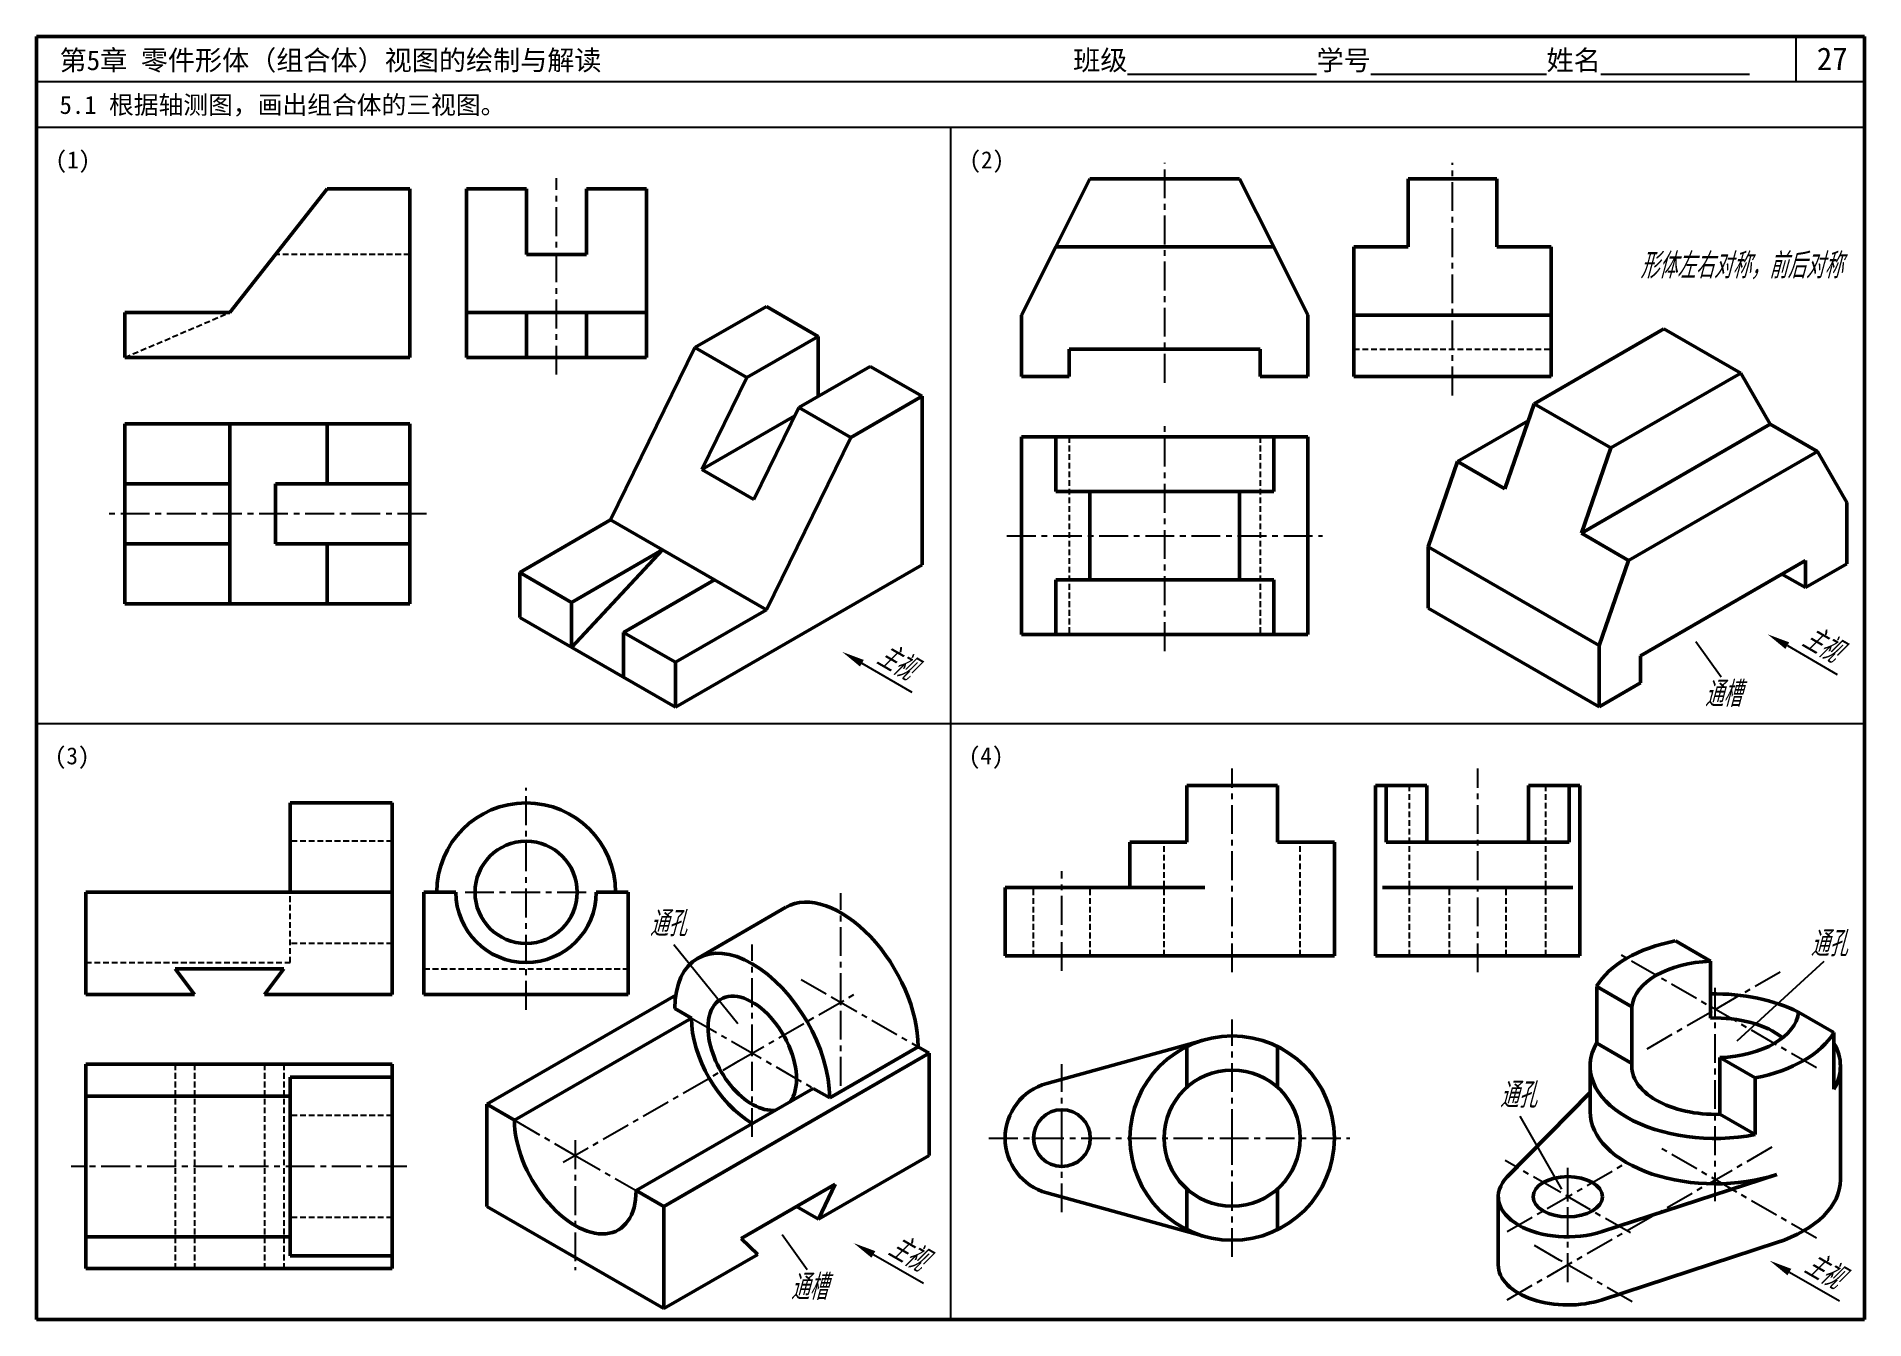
# Model space of a CAD drawing. Header units: millimetres. Extents: x 0 to 322, y 0 to 226.
import ezdxf

# ---------------------------------------------------------------- set-up
doc = ezdxf.new("R2010")
doc.units = ezdxf.units.MM
doc.header["$LTSCALE"] = 0.16
doc.linetypes.add('CENTER', pattern=[50.8, 31.75, -6.35, 6.35, -6.35])
doc.linetypes.add('HIDDEN', pattern=[9.525, 6.35, -3.175])
doc.layers.add('点画线层', color=7, linetype='CENTER')
doc.layers.add('答案', color=1, linetype='Continuous')
doc.layers.add('粗实线层', color=7, linetype='Continuous', lineweight=50)
doc.styles.get("Standard").update_dxf_attribs({"font": 'gbeitc.shx', "height": 4.5, "bigfont": 'gbcbig.shx'})
doc.styles.add('宋体', font='SimSun.ttf', dxfattribs={"height": 3.5})

msp = doc.modelspace()

# ---------------------------------------------------------------- linework, layer by layer
at = {"lineweight": 50}
for p, q in [((322, 226), (0, 226)), ((0, 226), (0, 0)), ((322, 0), (322, 226)), ((0, 0), (322, 0))]:
    msp.add_line(p, q, dxfattribs=at)
for p, q in [((310, 218), (310, 226)), ((322, 218), (0, 218)), ((322, 210), (0, 210)), ((161, 210), (161, 0)), ((292.32, 119.44), (296.75, 113.23)), ((308.42, 118.7), (317.22, 113.62)), ((145.39, 115.6), (154.19, 110.52)), ((0, 105), (322, 105)), ((112.29, 66.06), (123.54, 52.15)), ((314.82, 63.07), (299.5, 49.03)), ((261.32, 35.79), (268.65, 22.94)), ((131.32, 14.97), (135.75, 8.77)), ((147.42, 11.45), (156.22, 6.37)), ((308.78, 8.35), (317.58, 3.27))]:
    msp.add_line(p, q)
for points in [[(308.75, 119.28), (308.08, 118.12), (304.95, 120.7)], [(145.73, 116.18), (145.06, 115.02), (141.93, 117.6)], [(147.75, 12.03), (147.08, 10.87), (143.95, 13.45)], [(309.11, 8.92), (308.44, 7.77), (305.31, 10.35)]]:
    msp.add_solid(points)
at = {"layer": '点画线层'}
for p, q in [((141.67, 55.9), (141.67, 75.08)), ((126.08, 46.9), (126.08, 66.08)), ((313.54, 44.33), (278.51, 64.56)), ((295.72, 54.62), (307.7, 61.54)), ((134.72, 59.91), (140.12, 56.79)), ((295.72, 20.82), (295.72, 58.69)), ((123.73, 45.54), (144.45, 57.51)), ((140.12, 56.79), (155.31, 48.02)), ((141.67, 41.16), (141.67, 55.9)), ((115.36, 53.09), (123.23, 48.54)), ((283.74, 47.7), (295.72, 54.62)), ((123.23, 48.54), (136.8, 40.71)), ((92.79, 27.68), (123.73, 45.54)), ((126.08, 32.16), (126.08, 46.9)), ((84.19, 35.09), (94.9, 28.9)), ((94.9, 31.58), (94.9, 8.71)), ((259.08, 3.47), (306.34, 30.75)), ((313.57, 14.32), (285.7, 30.41)), ((94.9, 28.9), (105.62, 22.71)), ((268.1, 22.57), (258.7, 27.99)), ((259.08, 15.47), (280.13, 27.62)), ((269.74, 21.62), (269.74, 26.97)), ((280.81, 15.23), (268.1, 22.57)), ((269.74, 6.58), (269.74, 23.41)), ((268.26, 10.47), (263.17, 13.41)), ((281.06, 3.09), (268.26, 10.47))]:
    msp.add_line(p, q, dxfattribs=at)
at = {"layer": '答案', "linetype": 'CENTER'}
for p, q in [((198.73, 165.01), (198.73, 203.77)), ((249.43, 162.77), (249.43, 203.77)), ((91.58, 166.46), (91.58, 201.06)), ((198.73, 117.73), (198.73, 158.3)), ((68.67, 141.91), (12.59, 141.91)), ((170.94, 138.07), (226.51, 138.07)), ((210.62, 61.15), (210.62, 97.03)), ((253.88, 61.15), (253.88, 97.03)), ((86.24, 54.57), (86.24, 93.67)), ((180.62, 61.4), (180.62, 78.97)), ((75.48, 75.25), (96.84, 75.25)), ((210.62, 31.94), (210.62, 52.86)), ((180.62, 31.94), (180.62, 44.99)), ((167.78, 31.94), (231.32, 31.94)), ((180.62, 18.88), (180.62, 31.94)), ((210.62, 11.01), (210.62, 31.94)), ((65.23, 26.95), (6.1, 26.95))]:
    msp.add_line(p, q, dxfattribs=at)
at = {"layer": '答案', "lineweight": 50}
for p, q in [((179.53, 188.93), (185.53, 200.93)), ((185.53, 200.93), (211.93, 200.93)), ((211.93, 200.93), (217.93, 188.93)), ((241.63, 200.93), (257.23, 200.93)), ((241.63, 200.93), (241.63, 188.93)), ((257.23, 188.93), (257.23, 200.93)), ((34.05, 177.4), (51.21, 199.18)), ((51.21, 199.18), (65.73, 199.18)), ((65.73, 199.18), (65.73, 169.48)), ((75.74, 199.18), (75.74, 177.4)), ((75.74, 199.18), (86.3, 199.18)), ((86.3, 187.59), (86.3, 199.18)), ((96.86, 199.18), (107.42, 199.18)), ((96.86, 199.18), (96.86, 187.59)), ((107.42, 177.4), (107.42, 199.18)), ((96.86, 187.59), (86.3, 187.59)), ((173.53, 176.93), (179.53, 188.93)), ((217.93, 188.93), (179.53, 188.93)), ((217.93, 188.93), (223.93, 176.93)), ((232.03, 188.93), (232.03, 176.93)), ((241.63, 188.93), (232.03, 188.93)), ((266.83, 188.93), (257.23, 188.93)), ((266.83, 176.93), (266.83, 188.93)), ((15.57, 169.48), (15.57, 177.4)), ((15.57, 177.4), (34.05, 177.4)), ((75.74, 177.4), (75.74, 169.48)), ((75.74, 177.4), (86.3, 177.4)), ((86.3, 169.48), (86.3, 177.4)), ((86.3, 177.4), (96.86, 177.4)), ((96.86, 177.4), (107.42, 177.4)), ((96.86, 177.4), (96.86, 169.48)), ((107.42, 169.48), (107.42, 177.4)), ((173.53, 166.13), (173.53, 176.93)), ((223.93, 176.93), (223.93, 166.13)), ((232.03, 176.93), (232.03, 166.13)), ((232.03, 176.93), (266.83, 176.93)), ((266.83, 166.13), (266.83, 176.93)), ((215.53, 170.93), (181.93, 170.93)), ((181.93, 170.93), (181.93, 166.13)), ((215.53, 166.13), (215.53, 170.93)), ((65.73, 169.48), (15.57, 169.48)), ((75.74, 169.48), (86.3, 169.48)), ((86.3, 169.48), (96.86, 169.48)), ((96.86, 169.48), (107.42, 169.48)), ((181.93, 166.13), (173.53, 166.13)), ((223.93, 166.13), (215.53, 166.13)), ((232.03, 166.13), (266.83, 166.13)), ((15.57, 157.75), (15.57, 147.19)), ((34.05, 157.75), (15.57, 157.75)), ((34.05, 157.75), (34.05, 147.19)), ((51.21, 157.75), (34.05, 157.75)), ((51.21, 157.75), (51.21, 147.19)), ((65.73, 157.75), (51.21, 157.75)), ((65.73, 157.75), (65.73, 147.19)), ((173.53, 155.47), (173.53, 120.67)), ((179.53, 155.47), (173.53, 155.47)), ((179.53, 145.87), (179.53, 155.47)), ((179.53, 155.47), (217.93, 155.47)), ((223.93, 155.47), (217.93, 155.47)), ((217.93, 155.47), (217.93, 145.87)), ((223.93, 155.47), (223.93, 120.67)), ((15.57, 147.19), (34.05, 147.19)), ((15.57, 147.19), (15.57, 136.63)), ((34.05, 147.19), (34.05, 136.63)), ((42.08, 147.19), (51.21, 147.19)), ((42.08, 136.63), (42.08, 147.19)), ((51.21, 147.19), (65.73, 147.19)), ((65.73, 147.19), (65.73, 136.63)), ((185.53, 145.87), (179.53, 145.87)), ((185.53, 145.87), (185.53, 130.27)), ((211.93, 145.87), (185.53, 145.87)), ((211.93, 145.87), (211.93, 130.27)), ((217.93, 145.87), (211.93, 145.87)), ((15.57, 136.63), (15.57, 126.07)), ((34.05, 136.63), (15.57, 136.63)), ((34.05, 136.63), (34.05, 126.07)), ((51.21, 136.63), (42.08, 136.63)), ((51.21, 136.63), (51.21, 126.07)), ((65.73, 136.63), (51.21, 136.63)), ((65.73, 136.63), (65.73, 126.07)), ((179.53, 120.67), (179.53, 130.27)), ((179.53, 130.27), (185.53, 130.27)), ((185.53, 130.27), (211.93, 130.27)), ((211.93, 130.27), (217.93, 130.27)), ((217.93, 130.27), (217.93, 120.67)), ((15.57, 126.07), (34.05, 126.07)), ((34.05, 126.07), (51.21, 126.07)), ((51.21, 126.07), (65.73, 126.07)), ((173.53, 120.67), (179.53, 120.67)), ((217.93, 120.67), (179.53, 120.67)), ((217.93, 120.67), (223.93, 120.67)), ((218.62, 94.08), (202.62, 94.08)), ((202.62, 94.08), (202.62, 84.08)), ((218.62, 84.08), (218.62, 94.08)), ((235.88, 94.08), (244.93, 94.08)), ((235.88, 64.08), (235.88, 94.08)), ((237.75, 84.08), (237.75, 94.08)), ((244.93, 84.08), (244.93, 94.08)), ((262.82, 94.08), (262.82, 84.08)), ((262.82, 94.08), (271.88, 94.08)), ((270, 94.08), (270, 84.08)), ((271.88, 64.08), (271.88, 94.08)), ((44.67, 75.25), (44.67, 91)), ((62.67, 91), (44.67, 91)), ((62.67, 75.25), (62.67, 91)), ((202.62, 84.08), (192.62, 84.08)), ((192.62, 76.08), (192.62, 84.08)), ((228.62, 84.08), (218.62, 84.08)), ((228.62, 64.08), (228.62, 84.08)), ((270, 84.08), (237.75, 84.08)), ((8.67, 57.25), (8.67, 75.25)), ((8.67, 75.25), (62.67, 75.25)), ((62.67, 75.25), (62.67, 57.25)), ((68.24, 75.25), (68.24, 57.25)), ((68.24, 75.25), (73.86, 75.25)), ((98.61, 75.25), (104.24, 75.25)), ((104.24, 57.25), (104.24, 75.25)), ((205.82, 76.08), (170.62, 76.08)), ((170.62, 64.08), (170.62, 76.08)), ((270.63, 76.08), (237.13, 76.08)), ((24.42, 61.75), (27.8, 57.25)), ((43.55, 61.75), (24.42, 61.75)), ((40.17, 57.25), (43.55, 61.75)), ((170.62, 64.08), (228.62, 64.08)), ((235.88, 64.08), (271.88, 64.08)), ((27.8, 57.25), (8.67, 57.25)), ((62.67, 57.25), (40.17, 57.25)), ((68.24, 57.25), (104.24, 57.25)), ((177.95, 41.57), (205.82, 49.28)), ((202.62, 48.06), (202.62, 40.88)), ((218.62, 40.88), (218.62, 48.06)), ((62.67, 44.95), (8.67, 44.95)), ((8.67, 44.95), (8.67, 39.32)), ((44.67, 42.7), (62.67, 42.7)), ((44.67, 11.2), (44.67, 42.7)), ((62.67, 44.95), (62.67, 42.7)), ((62.67, 11.2), (62.67, 42.7)), ((8.67, 14.57), (8.67, 39.32)), ((8.67, 39.32), (44.67, 39.32)), ((202.62, 22.99), (202.62, 15.81)), ((218.62, 15.81), (218.62, 22.99)), ((205.82, 14.59), (177.95, 22.3)), ((8.67, 14.57), (8.67, 8.95)), ((44.67, 14.57), (8.67, 14.57)), ((62.67, 11.2), (44.67, 11.2)), ((62.67, 11.2), (62.67, 8.95)), ((8.67, 8.95), (62.67, 8.95))]:
    msp.add_line(p, q, dxfattribs=at)
at = {"layer": '答案', "linetype": 'HIDDEN'}
for p, q in [((65.73, 187.59), (42.08, 187.59)), ((15.57, 169.48), (34.05, 177.4)), ((232.03, 170.93), (266.83, 170.93)), ((181.93, 155.47), (181.93, 120.67)), ((215.53, 155.47), (215.53, 120.67)), ((241.88, 64.08), (241.88, 94.08)), ((265.88, 64.08), (265.88, 94.08)), ((62.67, 84.25), (44.67, 84.25)), ((198.62, 64.08), (198.62, 84.08)), ((222.62, 64.08), (222.62, 84.08)), ((44.67, 62.87), (44.67, 75.25)), ((175.62, 64.08), (175.62, 76.08)), ((185.62, 64.08), (185.62, 76.08)), ((248.88, 64.08), (248.88, 76.08)), ((258.88, 64.08), (258.88, 76.08)), ((62.67, 66.25), (44.67, 66.25)), ((8.67, 62.87), (44.67, 62.87)), ((68.24, 61.75), (104.24, 61.75)), ((24.42, 44.95), (24.42, 8.95)), ((27.8, 44.95), (27.8, 8.95)), ((40.17, 44.95), (40.17, 8.95)), ((43.55, 44.95), (43.55, 8.95)), ((62.67, 35.95), (44.67, 35.95)), ((62.67, 17.95), (44.67, 17.95))]:
    msp.add_line(p, q, dxfattribs=at)
at = {"layer": '答案', "lineweight": 50}
for centre, radius in [((86.24, 75.25), 9), ((210.62, 31.94), 18), ((210.62, 31.94), 12), ((180.62, 31.94), 5)]:
    msp.add_circle(centre, radius, dxfattribs=at)
for centre, radius, start, end in [((86.24, 75.25), 15.75, 0, 180), ((86.24, 75.25), 12.37, 180, 0), ((180.62, 31.94), 10, 105.466, 254.534)]:
    msp.add_arc(centre, radius, start, end, dxfattribs=at)
at = {"layer": '粗实线层'}
for p, q in [((128.56, 178.46), (115.98, 171.2)), ((128.56, 178.46), (137.7, 173.18)), ((286.69, 174.52), (263.82, 161.32)), ((286.69, 174.52), (300.2, 166.72)), ((101.12, 140.84), (115.98, 171.2)), ((115.98, 171.2), (125.13, 165.92)), ((125.13, 165.92), (137.7, 173.18)), ((137.7, 173.18), (137.7, 162.62)), ((146.85, 167.9), (134.27, 160.64)), ((146.85, 167.9), (155.99, 162.62)), ((125.13, 165.92), (117.21, 149.75)), ((277.33, 153.52), (300.2, 166.72)), ((300.2, 166.72), (305.39, 157.72)), ((155.99, 162.62), (143.42, 155.36)), ((155.99, 132.92), (155.99, 162.62)), ((263.82, 161.32), (258.63, 146.32)), ((263.82, 161.32), (277.33, 153.52)), ((133.56, 159.19), (117.21, 149.75)), ((134.27, 160.64), (126.36, 144.47)), ((134.27, 160.64), (143.42, 155.36)), ((250.31, 151.12), (262.78, 158.32)), ((128.56, 125), (143.42, 155.36)), ((272.14, 138.52), (305.39, 157.72)), ((305.39, 157.72), (313.71, 152.92)), ((272.14, 138.52), (277.33, 153.52)), ((313.71, 152.92), (280.45, 133.72)), ((313.71, 152.92), (318.9, 143.92)), ((117.21, 149.75), (126.36, 144.47)), ((250.31, 151.12), (245.12, 136.12)), ((258.63, 146.32), (250.31, 151.12)), ((318.9, 143.92), (318.9, 133.12)), ((85.12, 131.6), (101.12, 140.84)), ((101.12, 140.84), (128.56, 125)), ((280.45, 133.72), (272.14, 138.52)), ((94.26, 126.32), (110.26, 135.56)), ((110.26, 135.56), (94.26, 118.4)), ((245.12, 136.12), (245.12, 125.32)), ((245.12, 136.12), (275.25, 118.72)), ((155.99, 132.92), (112.55, 107.84)), ((275.25, 118.72), (280.45, 133.72)), ((311.63, 133.72), (282.53, 116.92)), ((311.63, 128.92), (311.63, 133.72)), ((318.9, 133.12), (311.63, 128.92)), ((85.12, 123.68), (85.12, 131.6)), ((94.26, 126.32), (85.12, 131.6)), ((103.41, 121.04), (119.41, 130.28)), ((307.47, 131.32), (311.63, 128.92)), ((94.26, 118.4), (94.26, 126.32)), ((85.12, 123.68), (112.55, 107.84)), ((112.55, 115.76), (128.56, 125)), ((245.12, 125.32), (275.25, 107.92)), ((103.41, 121.04), (112.55, 115.76)), ((103.41, 113.12), (103.41, 121.04)), ((275.25, 107.92), (275.25, 118.72)), ((282.53, 116.92), (282.53, 112.12)), ((112.55, 107.84), (112.55, 115.76)), ((282.53, 112.12), (275.25, 107.92)), ((132.02, 72.6), (116.43, 63.6)), ((294.9, 63.09), (288.69, 66.68)), ((294.9, 63.09), (294.9, 53.09)), ((274.83, 58.68), (281.05, 55.09)), ((274.83, 48.68), (274.83, 58.68)), ((112.6, 57.12), (79.31, 37.9)), ((115.36, 53.09), (112.44, 54.77)), ((281.05, 45.09), (281.05, 55.09)), ((84.19, 35.09), (115.36, 53.09)), ((316.61, 50.56), (310.4, 54.15)), ((281.05, 45.09), (274.83, 48.68)), ((316.61, 40.56), (316.61, 50.56)), ((110.49, 19.9), (157.26, 46.9)), ((155.31, 48.02), (139.72, 39.02)), ((155.31, 48.02), (157.26, 46.9)), ((157.26, 46.9), (157.26, 28.9)), ((296.54, 46.15), (296.54, 36.15)), ((296.54, 46.15), (302.76, 42.56)), ((273.68, 36.62), (273.68, 44.62)), ((302.76, 42.56), (302.76, 32.56)), ((317.77, 24.62), (317.77, 44.62)), ((136.8, 40.71), (105.62, 22.71)), ((139.72, 39.02), (136.8, 40.71)), ((259.09, 25.11), (273.68, 39.98)), ((79.31, 37.9), (79.31, 19.9)), ((79.31, 37.9), (84.19, 35.09)), ((302.76, 32.56), (296.54, 36.15)), ((157.26, 28.9), (137.77, 17.65)), ((105.62, 22.71), (110.49, 19.9)), ((140.69, 23.84), (124.13, 14.27)), ((137.77, 17.65), (140.69, 23.84)), ((306.59, 25.55), (275.78, 15.47)), ((79.31, 19.9), (110.49, 1.9)), ((110.49, 1.9), (110.49, 19.9)), ((133.87, 19.9), (137.77, 17.65)), ((257.49, 9.62), (257.49, 21.62)), ((124.13, 14.27), (127.05, 11.46)), ((275.78, 3.47), (306.59, 13.55)), ((127.05, 11.46), (110.49, 1.9))]:
    msp.add_line(p, q, dxfattribs=at)
for centre, major_axis, start_param, end_param in [((141.67, 55.9), (-9.64, 16.71), 3.926991, 6.283185), ((126.08, 46.9), (-9.64, 16.71), 3.926991, 7.068583), ((295.72, 54.62), (22.05, 0), 1.89564, 2.816748), ((295.72, 54.62), (14.7, 0), 1.626467, 3.085922), ((126.08, 46.9), (-5.51, 9.55), 3.377631, 7.068583), ((295.72, 44.62), (22.05, 0), 0.842622, 1.607899), ((126.08, 46.9), (7.58, -13.13), 3.926991, 5.497787), ((295.72, 44.62), (14.7, 0), 0.630137, 1.626467), ((295.72, 54.62), (14.7, 0), 4.768059, 6.227515), ((126.08, 46.9), (-5.51, 9.55), 0.785398, 2.905554), ((295.72, 44.62), (22.05, 0), 2.816748, 5.037233), ((295.72, 54.62), (22.05, 0), 5.037233, 5.958341), ((295.72, 44.62), (22.05, 0), 5.958341, 6.608029), ((295.72, 44.62), (14.7, 0), 3.085922, 4.768059), ((295.72, 36.62), (22.05, 0), 3.141593, 5.227854), ((94.9, 28.9), (-7.58, 13.13), 0.785398, 3.926991), ((269.74, 21.62), (-12.25, 0), 5.76772, 8.369447), ((295.72, 24.62), (-22.05, 0), 2.086262, 3.141593), ((269.74, 9.62), (12.25, 0), 3.141593, 5.227854)]:
    msp.add_ellipse(centre, major_axis=major_axis, ratio=0.57735, start_param=start_param, end_param=end_param, dxfattribs=at)
msp.add_ellipse((269.74, 21.62), major_axis=(6.12, 0), ratio=0.57735, dxfattribs=at)

# ---------------------------------------------------------------- texts
at = {"style": '宋体'}
for s, height, p in [('第5章 零件形体（组合体）视图的绘制与解读', 3.5, (4.05, 220.08)), ('班级%%U              %%U学号%%U             %%U姓名%%U           ', 3.5, (182.61, 220.08)), ('27', 4, (313.6, 220.08)), ('5.1 根据轴测图，画出组合体的三视图。', 3.2, (4.05, 212.37)), ('(1)', 3, (3.33, 202.79)), ('(2)', 3, (164.33, 202.79)), ('(3)', 3, (3.21, 97.79)), ('(4)', 3, (164.21, 97.79))]:
    msp.add_text(s, height=height, dxfattribs=at).set_placement(p)
for s, p in [('形体左右对称，前后对称', (282.47, 183.39)), ('通槽', (293.84, 107.92)), ('通孔', (107.98, 67.48)), ('通孔', (312.48, 63.95)), ('通孔', (257.75, 37.28)), ('通槽', (132.84, 3.45))]:
    msp.add_text(s, height=4.5).set_placement(p)
for p in [(310.65, 118.66), (147.62, 115.56), (149.65, 11.41), (311.01, 8.31)]:
    msp.add_text('主视', height=4.5, rotation=330).set_placement(p)

doc.saveas('drawing.dxf')
